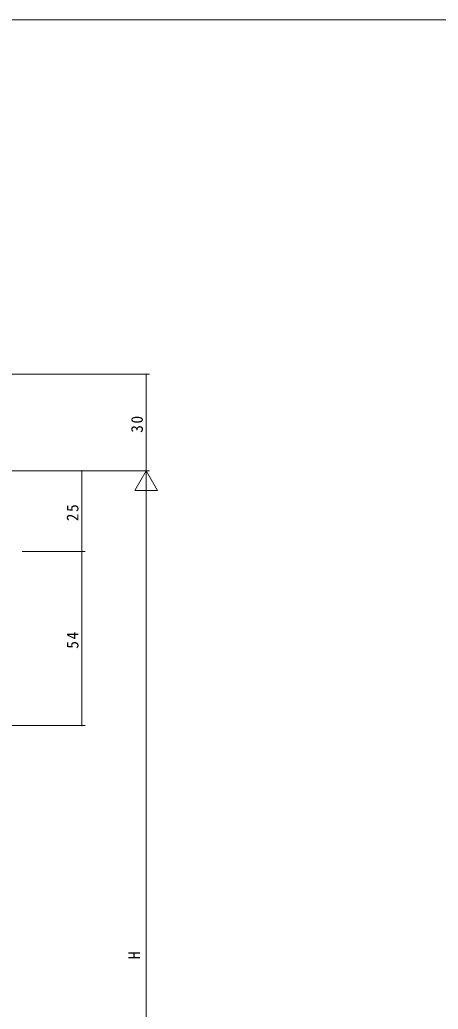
# Model space of a CAD drawing. Units: millimetres on the paper. Extents: x -420 to 373, y -297 to 267.
# Drawn here: x -185.7 to -55.7, y -42.6 to 264.4 of the extents above; entities that cross this region are included whole.
import ezdxf
from ezdxf.enums import TextEntityAlignment as Align

# ---------------------------------------------------------------- set-up
doc = ezdxf.new("R2010")
doc.units = ezdxf.units.MM
doc.layers.add('0-1_YKK_ZWAK', color=7, linetype='Continuous', lineweight=9)
doc.layers.add('0-6_YKK_D', color=6, linetype='Continuous', lineweight=9)
doc.styles.add('ＭＳ ゴシック', font='')
doc.styles.get('ＭＳ ゴシック').set_extended_font_data('MS Gothic')

msp = doc.modelspace()

# ---------------------------------------------------------------- linework, layer by layer
at = {"layer": '0-1_YKK_ZWAK'}
msp.add_line((352.3, 264.4), (-417.7, 264.4), dxfattribs=at)
at = {"layer": '0-6_YKK_D'}
for p, q in [((-273.7, 154.4), (-145.401, 154.4)), ((-146.401, 154.4), (-146.401, 124.4)), ((-255.544, 124.4), (-145.401, 124.4)), ((-255.487, 124.4), (-145.401, 124.4)), ((-182.401, 124.4), (-165.401, 124.4)), ((-166.401, 99.4), (-166.401, 124.4)), ((-146.401, 124.4), (-149.901, 118.338)), ((-146.401, 124.4), (-146.401, 112.276)), ((-146.401, 124.4), (-142.901, 118.338)), ((-149.901, 118.338), (-142.901, 118.338)), ((-146.401, -168.6), (-146.401, 117.4)), ((-184.947, 99.4), (-165.401, 99.4)), ((-182.401, 99.4), (-165.401, 99.4)), ((-166.401, 99.4), (-166.401, 45.4)), ((-241.863, 45.4), (-165.401, 45.4))]:
    msp.add_line(p, q, dxfattribs=at)
for centre, start, end in [((-146.401, 154.4), 90, 270), ((-146.401, 154.4), 270, 90), ((-166.401, 124.4), 90, 270), ((-166.401, 124.4), 270, 90), ((-166.401, 99.4), 90, 270), ((-166.401, 99.4), 90, 270), ((-166.401, 99.4), 270, 90), ((-166.401, 99.4), 270, 90), ((-166.401, 45.4), 90, 270), ((-166.401, 45.4), 270, 90)]:
    msp.add_arc(centre, 0.106, start, end, dxfattribs=at)

# ---------------------------------------------------------------- texts
at = {"layer": '0-6_YKK_D', "color": 3, "style": 'ＭＳ ゴシック'}
msp.add_text('H', height=3.666, rotation=90, dxfattribs=at).set_placement((-147.201, -27.147), align=Align.BOTTOM_LEFT)
at = {"layer": '0-6_YKK_D', "color": 3, "char_height": 3.666, "attachment_point": 7, "rotation": 90, "style": 'ＭＳ ゴシック'}
for s, insert in [('\\T1.21;\\W0.95;30', (-147.401, 136.269)), ('\\T1.21;\\W0.95;25', (-167.401, 108.818)), ('\\T1.21;\\W0.95;54', (-167.401, 69.257))]:
    msp.add_mtext(s, dxfattribs=dict(at, insert=insert))

doc.saveas('drawing.dxf')
